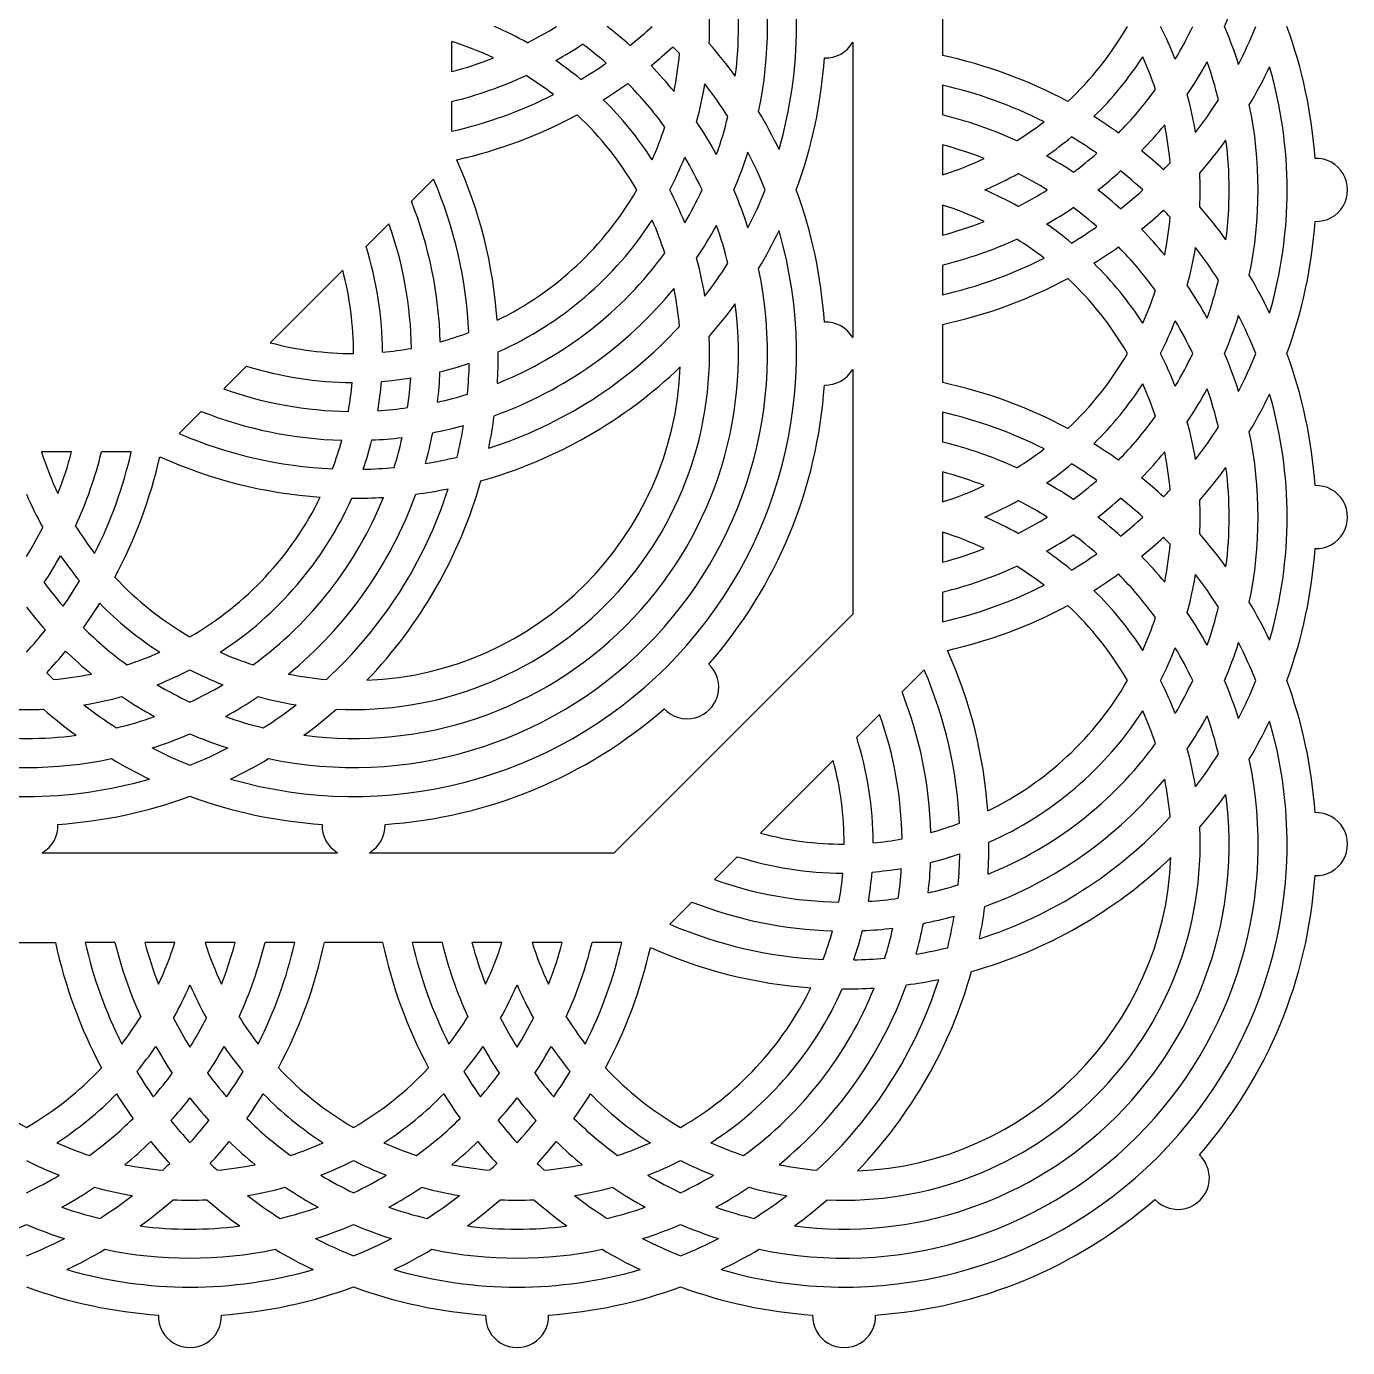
# Model space of a CAD drawing. Extents: x -292 to 350, y 432 to 626.
# Drawn here: x 258.5 to 349.7, y 438 to 529.2 of the extents above; entities that cross this region are included whole.
import ezdxf

# ---------------------------------------------------------------- set-up
doc = ezdxf.new("R2010")
doc.units = 0
doc.layers.get('0').update_dxf_attribs({"linetype": 'CONTINUOUS'})

msp = doc.modelspace()

# ---------------------------------------------------------------- linework, layer by layer
for p, q in [((321.715143, 531.23955), (321.715143, 527.223634)), ((287.836023, 526.112848), (287.836023, 528.187317)), ((315.515143, 528.137086), (315.515143, 507.740018)), ((321.715143, 525.175729), (321.715143, 523.120841)), ((287.836023, 521.994415), (287.836023, 524.049303)), ((321.715143, 521.057296), (321.715143, 518.982827)), ((286.577289, 518.687776), (285.045365, 517.155852)), ((321.715143, 516.894277), (321.715143, 514.819808)), ((283.493047, 515.603534), (281.914175, 514.024663)), ((321.715143, 512.756263), (321.715143, 510.701375)), ((280.299641, 512.410129), (275.28306, 507.393547)), ((321.715143, 508.65347), (321.715143, 504.637554)), ((273.668526, 505.779013), (272.089655, 504.200142)), ((315.515143, 505.551006), (315.515143, 488.635514)), ((270.537337, 502.647824), (269.005412, 501.115899)), ((321.715143, 502.589648), (321.715143, 500.534761)), ((261.580341, 499.857165), (259.505871, 499.857165)), ((265.698773, 499.857165), (263.643885, 499.857165)), ((321.715143, 498.471216), (321.715143, 496.396747)), ((321.715143, 494.308197), (321.715143, 492.233727)), ((321.715143, 490.170183), (321.715143, 488.115295)), ((315.515143, 488.635514), (299.057674, 472.178045)), ((320.456409, 484.808656), (318.924485, 483.276731)), ((317.372167, 481.724413), (315.793296, 480.145542)), ((314.178762, 478.531008), (309.16218, 473.514427)), ((259.556102, 472.178045), (279.95317, 472.178045)), ((282.142182, 472.178045), (299.057674, 472.178045)), ((307.547646, 471.899892), (305.968775, 470.321021)), ((304.416457, 468.768703), (302.884533, 467.236779)), ((256.453638, 465.978045), (260.469554, 465.978045)), ((264.572347, 465.978045), (262.51746, 465.978045)), ((268.710361, 465.978045), (266.635892, 465.978045)), ((272.873381, 465.978045), (270.798911, 465.978045)), ((276.991813, 465.978045), (274.936925, 465.978045)), ((283.055635, 465.978045), (279.039718, 465.978045)), ((287.158428, 465.978045), (285.10354, 465.978045)), ((291.296442, 465.978045), (289.221972, 465.978045)), ((295.459461, 465.978045), (293.384992, 465.978045)), ((299.577893, 465.978045), (297.523006, 465.978045))]:
    msp.add_line(p, q)
for centre, radius, start, end in [((281.047676, 529.231592), 30.58608, 343.872466, 16.127534), ((281.047676, 529.231592), 28.58608, 348.137546, 11.862454), ((281.047676, 529.231592), 26.58608, 352.57975, 7.42025), ((314.926797, 540.524632), 28.58608, 336.730669, 342.337707), ((281.047676, 529.231592), 24.58608, 357.277429, 2.722571), ((281.047676, 506.645512), 24.58608, 60.759532, 66.72997), ((281.047676, 551.817672), 26.58608, 296.85469, 301.837749), ((281.047676, 506.645512), 28.58608, 48.097615, 52.195571), ((281.047676, 551.817672), 30.58608, 308.622941, 312.401039), ((314.926797, 540.524632), 22.58608, 313.145646, 330), ((314.926797, 517.938552), 24.58608, 21.541487, 27.343661), ((314.926797, 540.524632), 26.58608, 329.336698, 334.863725), ((314.926797, 517.938552), 28.58608, 17.662293, 23.269331), ((314.926797, 540.524632), 30.58608, 332.943008, 338.332383), ((314.926797, 517.938552), 32.58608, 3.827795, 20.277068), ((281.047676, 506.645512), 22.58608, 64.636554, 72.509093), ((281.047676, 551.817672), 28.58608, 299.253938, 303.609046), ((281.047676, 506.645512), 26.58608, 48.967195, 53.475739), ((281.047676, 551.817672), 32.58608, 309.082793, 312.605099), ((281.047676, 506.645512), 30.58608, 42.617458, 43.845848), ((281.047676, 529.231592), 22.58608, 348.517735, 355.234916), ((281.047676, 506.645512), 32.58608, 35.997773, 41.092908), ((313.633757, 529.231592), 2.176594, 268.086103, 329.811085), ((281.047676, 551.817672), 26.58608, 284.793414, 291.340528), ((281.047676, 506.645512), 24.58608, 50.319833, 55.376134), ((281.047676, 551.817672), 30.58608, 300.880428, 304.794599), ((281.047676, 506.645512), 28.58608, 39.258868, 44.056086), ((281.047676, 529.231592), 32.58608, 339.722932, 356.172205), ((314.926797, 495.352472), 32.58608, 61.706124, 77.976056), ((314.926797, 540.524632), 24.58608, 314.541724, 327.024862), ((314.926797, 517.938552), 22.58608, 17.891625, 24.049725), ((314.926797, 540.524632), 28.58608, 325.960564, 331.281528), ((314.926797, 517.938552), 26.58608, 13.55329, 19.444394), ((314.926797, 540.524632), 32.58608, 329.150097, 334.380482), ((314.926797, 517.938552), 30.58608, 343.872466, 16.127534), ((281.047676, 551.817672), 28.58608, 283.737287, 294.633397), ((281.047676, 506.645512), 22.58608, 52.329218, 58.160836), ((281.047676, 551.817672), 32.58608, 301.953124, 305.539274), ((281.047676, 506.645512), 26.58608, 36.054187, 44.566131), ((281.047676, 529.231592), 24.58608, 344.465426, 350.719874), ((281.047676, 506.645512), 30.58608, 32.326371, 37.503934), ((314.926797, 495.352472), 30.58608, 63.174168, 77.176858), ((314.926797, 540.524632), 26.58608, 315.433869, 323.945813), ((281.047676, 551.817672), 30.58608, 282.823142, 296.825832), ((281.047676, 506.645512), 24.58608, 32.975138, 45.458276), ((314.926797, 517.938552), 24.58608, 9.280126, 15.534574), ((314.926797, 540.524632), 30.58608, 322.496066, 327.673629), ((314.926797, 517.938552), 28.58608, 348.137546, 11.862454), ((281.047676, 551.817672), 32.58608, 282.636056, 298.293876), ((281.047676, 506.645512), 22.58608, 30, 46.854354), ((281.047676, 529.231592), 26.58608, 340.555606, 346.44671), ((281.047676, 506.645512), 32.58608, 25.619518, 30.849903), ((314.926797, 495.352472), 28.58608, 65.366603, 76.262713), ((314.926797, 495.352472), 32.58608, 54.460726, 58.046876), ((281.047676, 529.231592), 22.58608, 335.950275, 342.108375), ((281.047676, 506.645512), 28.58608, 28.718472, 34.039436), ((314.926797, 540.524632), 22.58608, 301.839164, 307.670782), ((314.926797, 540.524632), 28.58608, 315.943914, 320.741132), ((314.926797, 517.938552), 22.58608, 4.765084, 11.482265), ((314.926797, 495.352472), 26.58608, 68.659472, 75.206586), ((314.926797, 540.524632), 24.58608, 304.623866, 309.680167), ((314.926797, 495.352472), 30.58608, 55.205401, 59.119572), ((314.926797, 540.524632), 32.58608, 318.907092, 324.002227), ((314.926797, 517.938552), 26.58608, 352.57975, 7.42025), ((258.461596, 506.645512), 32.58608, 4.037994, 24.233842), ((281.047676, 529.231592), 24.58608, 332.656339, 338.458513), ((281.047676, 506.645512), 26.58608, 25.136275, 30.663302), ((281.047676, 529.231592), 28.58608, 336.730669, 342.337707), ((281.047676, 506.645512), 30.58608, 21.667617, 27.056992), ((314.926797, 540.524632), 22.58608, 287.490907, 295.363446), ((314.926797, 495.352472), 28.58608, 56.390954, 60.746062), ((314.926797, 540.524632), 26.58608, 306.524261, 311.032805), ((314.926797, 495.352472), 32.58608, 47.394901, 50.917207), ((347.512877, 517.938552), 2.176594, 268.086103, 91.913897), ((314.926797, 540.524632), 28.58608, 307.804429, 311.902385), ((314.926797, 495.352472), 30.58608, 47.598961, 51.377059), ((314.926797, 540.524632), 30.58608, 316.154152, 317.382542), ((314.926797, 517.938552), 24.58608, 357.277429, 2.722571), ((258.461596, 506.645512), 30.58608, 2.719596, 23.18599), ((314.926797, 540.524632), 24.58608, 293.27003, 299.240468), ((314.926797, 495.352472), 26.58608, 58.162251, 63.14531), ((281.047676, 529.231592), 22.58608, 296.050875, 330), ((281.047676, 506.645512), 24.58608, 21.541487, 27.343661), ((281.047676, 529.231592), 26.58608, 329.336698, 334.863725), ((281.047676, 506.645512), 28.58608, 17.662293, 23.269331), ((281.047676, 529.231592), 30.58608, 332.943008, 338.332383), ((281.047676, 506.645512), 32.58608, 3.827795, 20.277068), ((314.926797, 495.352472), 24.58608, 60.759532, 66.72997), ((314.926797, 540.524632), 26.58608, 296.85469, 301.837749), ((314.926797, 495.352472), 28.58608, 48.097615, 52.195571), ((314.926797, 540.524632), 30.58608, 308.622941, 312.401039), ((258.461596, 506.645512), 28.58608, 1.620479, 21.572198), ((314.926797, 495.352472), 22.58608, 64.636554, 72.509093), ((314.926797, 540.524632), 28.58608, 299.253938, 303.609046), ((314.926797, 495.352472), 26.58608, 48.967195, 53.475739), ((314.926797, 540.524632), 32.58608, 309.082793, 312.605099), ((314.926797, 495.352472), 30.58608, 42.617458, 43.845848), ((314.926797, 495.352472), 32.58608, 35.997773, 41.092908), ((258.461596, 506.645512), 26.58608, 0.768516, 19.690799), ((281.047676, 529.231592), 24.58608, 293.999232, 327.024862), ((281.047676, 506.645512), 22.58608, 17.891625, 24.049725), ((281.047676, 529.231592), 28.58608, 325.960564, 331.281528), ((281.047676, 506.645512), 26.58608, 13.55329, 19.444394), ((314.926797, 540.524632), 26.58608, 284.793414, 291.340528), ((314.926797, 495.352472), 24.58608, 50.319833, 55.376134), ((314.926797, 517.938552), 22.58608, 348.517735, 355.234916), ((314.926797, 517.938552), 32.58608, 339.722932, 356.172205), ((281.047676, 506.645512), 30.58608, 253.872466, 16.127534), ((281.047676, 529.231592), 32.58608, 329.150097, 334.380482), ((314.926797, 540.524632), 28.58608, 283.737287, 294.633397), ((314.926797, 495.352472), 22.58608, 52.329218, 58.160836), ((314.926797, 540.524632), 30.58608, 300.880428, 304.794599), ((314.926797, 495.352472), 28.58608, 39.258868, 44.056086), ((258.461596, 506.645512), 24.58608, 0.206732, 17.46573), ((314.926797, 540.524632), 32.58608, 301.953124, 305.539274), ((314.926797, 495.352472), 26.58608, 36.054187, 44.566131), ((314.926797, 517.938552), 24.58608, 344.465426, 350.719874), ((314.926797, 495.352472), 30.58608, 32.326371, 37.503934), ((281.047676, 529.231592), 26.58608, 291.940945, 323.945813), ((281.047676, 506.645512), 24.58608, 9.280126, 15.534574), ((281.047676, 529.231592), 30.58608, 322.496066, 327.673629), ((314.926797, 540.524632), 30.58608, 282.823142, 296.825832), ((314.926797, 495.352472), 24.58608, 32.975138, 45.458276), ((281.047676, 506.645512), 28.58608, 258.137546, 11.862454), ((258.461596, 506.645512), 22.58608, 360, 14.787139), ((314.926797, 540.524632), 32.58608, 282.023944, 298.293876), ((314.926797, 495.352472), 22.58608, 30, 46.854354), ((314.926797, 495.352472), 32.58608, 25.619518, 30.849903), ((281.047676, 529.231592), 28.58608, 289.868313, 320.741132), ((281.047676, 506.645512), 22.58608, 4.765084, 11.482265), ((314.926797, 517.938552), 22.58608, 335.950275, 342.108375), ((314.926797, 495.352472), 28.58608, 28.718472, 34.039436), ((314.926797, 517.938552), 26.58608, 340.555606, 346.44671), ((281.047676, 506.645512), 26.58608, 262.57975, 7.42025), ((281.047676, 529.231592), 32.58608, 318.907092, 324.002227), ((314.926797, 517.938552), 28.58608, 336.730669, 342.337707), ((314.926797, 495.352472), 30.58608, 21.667617, 27.056992), ((281.047676, 529.231592), 30.58608, 287.774315, 317.382542), ((313.633757, 506.645512), 2.176594, 30.188915, 91.913897), ((314.926797, 517.938552), 24.58608, 332.656339, 338.458513), ((314.926797, 495.352472), 26.58608, 25.136275, 30.663302), ((281.047676, 529.231592), 22.58608, 255.212861, 270), ((281.047676, 506.645512), 24.58608, 267.277429, 2.722571), ((281.047676, 529.231592), 22.58608, 285.37552, 290.651032), ((281.047676, 529.231592), 22.58608, 275.079794, 280.194738), ((258.461596, 506.645512), 32.58608, 356.350212, 0.220568), ((314.926797, 517.938552), 22.58608, 313.145646, 330), ((314.926797, 495.352472), 24.58608, 21.541487, 27.343661), ((314.926797, 517.938552), 26.58608, 329.336698, 334.863725), ((314.926797, 495.352472), 28.58608, 17.662293, 23.269331), ((314.926797, 517.938552), 30.58608, 332.943008, 338.332383), ((314.926797, 495.352472), 32.58608, 3.827795, 20.277068), ((281.047676, 529.231592), 24.58608, 252.53427, 269.793268), ((281.047676, 506.645512), 22.58608, 272.336287, 357.663713), ((281.047676, 529.231592), 24.58608, 284.057998, 288.971253), ((258.461596, 506.645512), 30.58608, 354.732064, 358.755065), ((281.047676, 529.231592), 32.58608, 285.652175, 313.831856), ((313.633757, 506.645512), 2.176594, 268.086103, 329.811085), ((258.461596, 506.645512), 22.58608, 349.805262, 354.920206), ((258.461596, 506.645512), 24.58608, 350.762362, 355.510386), ((281.047676, 529.231592), 24.58608, 274.489614, 279.237638), ((258.461596, 506.645512), 26.58608, 351.921428, 356.374541), ((258.461596, 506.645512), 28.58608, 353.251497, 357.466399), ((314.926797, 472.766392), 32.58608, 61.706124, 77.976056), ((314.926797, 517.938552), 24.58608, 314.541724, 327.024862), ((314.926797, 495.352472), 22.58608, 17.891625, 24.049725), ((281.047676, 529.231592), 26.58608, 250.309201, 269.231484), ((281.047676, 529.231592), 26.58608, 282.60523, 287.220516), ((281.047676, 506.645512), 32.58608, 318.827795, 356.172205), ((314.926797, 517.938552), 28.58608, 325.960564, 331.281528), ((314.926797, 495.352472), 26.58608, 13.55329, 19.444394), ((314.926797, 517.938552), 32.58608, 329.150097, 334.380482), ((314.926797, 495.352472), 30.58608, 343.872466, 16.127534), ((281.047676, 529.231592), 26.58608, 273.625459, 278.078572), ((281.047676, 529.231592), 28.58608, 248.427802, 268.379521), ((258.461596, 506.645512), 32.58608, 348.422125, 352.419989), ((314.926797, 472.766392), 30.58608, 63.174168, 77.176858), ((314.926797, 517.938552), 26.58608, 315.433869, 323.945813), ((314.926797, 495.352472), 24.58608, 9.280126, 15.534574), ((281.047676, 529.231592), 30.58608, 246.81401, 267.280404), ((281.047676, 529.231592), 28.58608, 272.533601, 276.748503), ((258.461596, 506.645512), 26.58608, 342.779484, 347.39477), ((258.461596, 506.645512), 28.58608, 344.596299, 348.965283), ((281.047676, 529.231592), 28.58608, 281.034717, 285.403701), ((258.461596, 506.645512), 30.58608, 346.477126, 350.642459), ((314.926797, 517.938552), 30.58608, 322.496066, 327.673629), ((314.926797, 495.352472), 28.58608, 348.137546, 11.862454), ((258.461596, 506.645512), 22.58608, 339.348968, 344.62448), ((258.461596, 506.645512), 24.58608, 341.028747, 345.942002), ((314.926797, 472.766392), 28.58608, 65.366603, 76.262713), ((314.926797, 517.938552), 22.58608, 301.839164, 307.670782), ((314.926797, 472.766392), 32.58608, 54.460726, 58.046876), ((281.047676, 506.645512), 22.58608, 197.490907, 205.363446), ((235.875516, 506.645512), 26.58608, 338.659472, 345.206586), ((235.875516, 506.645512), 28.58608, 335.366603, 346.262713), ((235.875516, 506.645512), 30.58608, 333.174168, 347.176858), ((235.875516, 506.645512), 32.58608, 331.706124, 347.363944), ((281.047676, 529.231592), 32.58608, 245.766158, 265.962006), ((281.047676, 529.231592), 30.58608, 279.357541, 283.522874), ((314.926797, 517.938552), 24.58608, 304.623866, 309.680167), ((314.926797, 472.766392), 30.58608, 55.205401, 59.119572), ((314.926797, 517.938552), 28.58608, 315.943914, 320.741132), ((314.926797, 495.352472), 22.58608, 4.765084, 11.482265), ((281.047676, 529.231592), 30.58608, 271.244935, 275.267936), ((314.926797, 472.766392), 26.58608, 68.659472, 75.206586), ((314.926797, 517.938552), 32.58608, 318.907092, 324.002227), ((314.926797, 495.352472), 26.58608, 352.57975, 7.42025), ((258.461596, 506.645512), 30.58608, 312.617458, 342.225685), ((258.461596, 506.645512), 32.58608, 316.168144, 344.347825), ((281.047676, 529.231592), 32.58608, 277.580011, 281.577875), ((314.926797, 517.938552), 22.58608, 287.490907, 295.363446), ((314.926797, 472.766392), 28.58608, 56.390954, 60.746062), ((314.926797, 517.938552), 26.58608, 306.524261, 311.032805), ((314.926797, 472.766392), 32.58608, 47.394901, 50.917207), ((314.926797, 517.938552), 30.58608, 316.154152, 317.382542), ((347.512877, 495.352472), 2.176594, 268.086103, 91.913897), ((281.047676, 506.645512), 24.58608, 203.27003, 209.240468), ((258.461596, 506.645512), 22.58608, 300, 333.949125), ((258.461596, 506.645512), 24.58608, 302.975138, 336.000768), ((258.461596, 506.645512), 26.58608, 306.054187, 338.059055), ((258.461596, 506.645512), 28.58608, 309.258868, 340.131687), ((281.047676, 529.231592), 32.58608, 269.779432, 273.649788), ((314.926797, 517.938552), 24.58608, 293.27003, 299.240468), ((314.926797, 472.766392), 26.58608, 58.162251, 63.14531), ((314.926797, 517.938552), 28.58608, 307.804429, 311.902385), ((314.926797, 472.766392), 30.58608, 47.598961, 51.377059), ((314.926797, 495.352472), 24.58608, 357.277429, 2.722571), ((235.875516, 506.645512), 26.58608, 328.162251, 333.14531), ((281.047676, 506.645512), 22.58608, 211.839164, 217.670782), ((314.926797, 472.766392), 24.58608, 60.759532, 66.72997), ((314.926797, 517.938552), 26.58608, 296.85469, 301.837749), ((314.926797, 472.766392), 28.58608, 48.097615, 52.195571), ((314.926797, 517.938552), 30.58608, 308.622941, 312.401039), ((314.926797, 472.766392), 22.58608, 64.636554, 72.509093), ((314.926797, 517.938552), 28.58608, 299.253938, 303.609046), ((314.926797, 472.766392), 26.58608, 48.967195, 53.475739), ((314.926797, 517.938552), 32.58608, 309.082793, 312.605099), ((314.926797, 472.766392), 30.58608, 42.617458, 43.845848), ((314.926797, 472.766392), 32.58608, 35.997773, 41.092908), ((235.875516, 506.645512), 28.58608, 326.390954, 330.746062), ((281.047676, 506.645512), 24.58608, 214.623866, 219.680167), ((314.926797, 517.938552), 26.58608, 284.793414, 291.340528), ((314.926797, 472.766392), 24.58608, 50.319833, 55.376134), ((314.926797, 517.938552), 30.58608, 300.880428, 304.794599), ((314.926797, 472.766392), 28.58608, 39.258868, 44.056086), ((314.926797, 495.352472), 22.58608, 348.517735, 355.234916), ((314.926797, 495.352472), 32.58608, 339.722932, 356.172205), ((314.926797, 517.938552), 28.58608, 283.737287, 294.633397), ((314.926797, 472.766392), 22.58608, 52.329218, 58.160836), ((281.047676, 506.645512), 26.58608, 216.524261, 221.032805), ((235.875516, 506.645512), 30.58608, 325.205401, 329.119572), ((281.047676, 506.645512), 22.58608, 223.145646, 240), ((314.926797, 517.938552), 32.58608, 301.953124, 305.539274), ((314.926797, 472.766392), 26.58608, 36.054187, 44.566131), ((314.926797, 495.352472), 24.58608, 344.465426, 350.719874), ((314.926797, 472.766392), 30.58608, 32.326371, 37.503934), ((314.926797, 517.938552), 30.58608, 282.823142, 296.825832), ((314.926797, 472.766392), 24.58608, 32.975138, 45.458276), ((281.047676, 506.645512), 28.58608, 217.804429, 221.902385), ((235.875516, 506.645512), 32.58608, 324.460726, 328.046876), ((281.047676, 506.645512), 24.58608, 224.541724, 237.024862), ((314.926797, 517.938552), 32.58608, 282.636056, 298.293876), ((314.926797, 472.766392), 22.58608, 30, 46.854354), ((314.926797, 495.352472), 26.58608, 340.555606, 346.44671), ((314.926797, 472.766392), 32.58608, 25.619518, 30.849903), ((314.926797, 495.352472), 22.58608, 335.950275, 342.108375), ((314.926797, 472.766392), 28.58608, 28.718472, 34.039436), ((235.875516, 506.645512), 30.58608, 317.598961, 321.377059), ((281.047676, 506.645512), 26.58608, 225.433869, 233.945813), ((314.926797, 495.352472), 24.58608, 332.656339, 338.458513), ((314.926797, 472.766392), 26.58608, 25.136275, 30.663302), ((314.926797, 495.352472), 28.58608, 336.730669, 342.337707), ((314.926797, 472.766392), 30.58608, 21.667617, 27.056992), ((235.875516, 506.645512), 32.58608, 317.394901, 320.917207), ((281.047676, 506.645512), 28.58608, 225.943914, 230.741132), ((258.461596, 506.645512), 22.58608, 287.891625, 294.049725), ((281.047676, 506.645512), 22.58608, 245.950275, 252.108375), ((292.340717, 472.766392), 32.58608, 4.037994, 24.233842), ((281.047676, 506.645512), 30.58608, 226.154152, 227.382542), ((258.461596, 506.645512), 22.58608, 274.765084, 281.482265), ((258.461596, 506.645512), 24.58608, 291.541487, 297.343661), ((281.047676, 506.645512), 24.58608, 242.656339, 248.458513), ((281.047676, 506.645512), 22.58608, 258.517735, 265.234916), ((304.089515, 483.603674), 2.176594, 223.086103, 46.913897), ((292.340717, 472.766392), 30.58608, 2.719596, 23.18599), ((281.047676, 506.645512), 26.58608, 239.336698, 244.863725), ((258.461596, 506.645512), 26.58608, 295.136275, 300.663302), ((314.926797, 495.352472), 22.58608, 296.050875, 330), ((314.926797, 472.766392), 24.58608, 21.541487, 27.343661), ((314.926797, 495.352472), 26.58608, 329.336698, 334.863725), ((314.926797, 472.766392), 28.58608, 17.662293, 23.269331), ((314.926797, 495.352472), 30.58608, 332.943008, 338.332383), ((314.926797, 472.766392), 32.58608, 3.827795, 20.277068), ((258.461596, 506.645512), 24.58608, 279.280126, 285.534574), ((281.047676, 506.645512), 28.58608, 235.960564, 241.281528), ((258.461596, 506.645512), 28.58608, 298.718472, 304.039436), ((281.047676, 506.645512), 24.58608, 254.465426, 260.719874), ((292.340717, 472.766392), 28.58608, 1.620479, 21.572198), ((258.461596, 506.645512), 24.58608, 267.277429, 272.722571), ((281.047676, 506.645512), 32.58608, 228.907092, 234.002227), ((281.047676, 506.645512), 30.58608, 232.496066, 237.673629), ((258.461596, 506.645512), 30.58608, 302.326371, 307.503934), ((258.461596, 506.645512), 32.58608, 305.997773, 311.092908), ((281.047676, 506.645512), 32.58608, 273.827795, 311.172205), ((292.340717, 472.766392), 26.58608, 0.768516, 19.690799), ((314.926797, 495.352472), 24.58608, 293.999232, 327.024862), ((314.926797, 472.766392), 22.58608, 17.891625, 24.049725), ((258.461596, 506.645512), 26.58608, 283.55329, 289.444394), ((281.047676, 506.645512), 26.58608, 250.555606, 256.44671), ((314.926797, 472.766392), 30.58608, 253.872466, 16.127534), ((314.926797, 495.352472), 28.58608, 325.960564, 331.281528), ((314.926797, 472.766392), 26.58608, 13.55329, 19.444394), ((314.926797, 495.352472), 32.58608, 329.150097, 334.380482), ((258.461596, 506.645512), 26.58608, 262.57975, 277.42025), ((258.461596, 506.645512), 28.58608, 287.662293, 293.269331), ((281.047676, 506.645512), 28.58608, 246.730669, 252.337707), ((292.340717, 472.766392), 24.58608, 0.206732, 17.46573), ((281.047676, 506.645512), 30.58608, 242.943008, 248.332383), ((258.461596, 506.645512), 30.58608, 291.667617, 297.056992), ((314.926797, 495.352472), 26.58608, 291.940945, 323.945813), ((314.926797, 472.766392), 24.58608, 9.280126, 15.534574), ((314.926797, 495.352472), 30.58608, 322.496066, 327.673629), ((258.461596, 506.645512), 28.58608, 258.137546, 281.862454), ((281.047676, 506.645512), 32.58608, 239.150097, 244.380482), ((258.461596, 506.645512), 32.58608, 295.619518, 300.849903), ((314.926797, 472.766392), 28.58608, 258.137546, 11.862454), ((292.340717, 472.766392), 22.58608, 360, 14.787139), ((258.461596, 506.645512), 30.58608, 253.872466, 286.127534), ((314.926797, 495.352472), 28.58608, 289.868313, 320.741132), ((314.926797, 472.766392), 22.58608, 4.765084, 11.482265), ((258.461596, 506.645512), 32.58608, 273.827795, 290.277068), ((281.047676, 506.645512), 32.58608, 249.722932, 266.172205), ((314.926797, 472.766392), 26.58608, 262.57975, 7.42025), ((314.926797, 495.352472), 32.58608, 318.907092, 324.002227), ((314.926797, 495.352472), 30.58608, 287.774315, 317.382542), ((347.512877, 472.766392), 2.176594, 268.086103, 91.913897), ((258.461596, 474.059432), 2.176594, 300.188915, 1.913897), ((281.047676, 474.059432), 2.176594, 178.086103, 239.811085), ((281.047676, 474.059432), 2.176594, 300.188915, 1.913897), ((314.926797, 495.352472), 22.58608, 255.212861, 270), ((314.926797, 472.766392), 24.58608, 267.277429, 2.722571), ((314.926797, 495.352472), 22.58608, 285.37552, 290.651032), ((314.926797, 495.352472), 22.58608, 275.079794, 280.194738), ((292.340717, 472.766392), 32.58608, 356.350212, 0.220568), ((314.926797, 495.352472), 24.58608, 252.53427, 269.793268), ((314.926797, 472.766392), 22.58608, 272.336287, 357.663713), ((314.926797, 495.352472), 24.58608, 284.057998, 288.971253), ((292.340717, 472.766392), 30.58608, 354.732064, 358.755065), ((314.926797, 495.352472), 32.58608, 285.652175, 313.831856), ((292.340717, 472.766392), 22.58608, 349.805262, 354.920206), ((292.340717, 472.766392), 24.58608, 350.762362, 355.510386), ((314.926797, 495.352472), 24.58608, 274.489614, 279.237638), ((292.340717, 472.766392), 26.58608, 351.921428, 356.374541), ((292.340717, 472.766392), 28.58608, 353.251497, 357.466399), ((314.926797, 495.352472), 26.58608, 250.309201, 269.231484), ((314.926797, 495.352472), 26.58608, 282.60523, 287.220516), ((314.926797, 472.766392), 32.58608, 318.827795, 356.172205), ((314.926797, 495.352472), 26.58608, 273.625459, 278.078572), ((314.926797, 495.352472), 28.58608, 248.427802, 268.379521), ((292.340717, 472.766392), 32.58608, 348.422125, 352.419989), ((314.926797, 495.352472), 30.58608, 246.81401, 267.280404), ((292.340717, 472.766392), 28.58608, 344.596299, 348.965283), ((314.926797, 495.352472), 28.58608, 281.034717, 285.403701), ((292.340717, 472.766392), 30.58608, 346.477126, 350.642459), ((292.340717, 472.766392), 22.58608, 339.348968, 344.62448), ((292.340717, 472.766392), 24.58608, 341.028747, 345.942002), ((314.926797, 495.352472), 28.58608, 272.533601, 276.748503), ((292.340717, 472.766392), 26.58608, 342.779484, 347.39477), ((292.340717, 472.766392), 32.58608, 192.023944, 208.293876), ((292.340717, 472.766392), 30.58608, 192.823142, 206.825832), ((292.340717, 472.766392), 28.58608, 193.737287, 204.633397), ((292.340717, 472.766392), 26.58608, 194.793414, 201.340528), ((247.168556, 472.766392), 22.58608, 334.636554, 342.509093), ((292.340717, 472.766392), 22.58608, 197.490907, 205.363446), ((247.168556, 472.766392), 26.58608, 338.659472, 345.206586), ((247.168556, 472.766392), 28.58608, 335.366603, 346.262713), ((247.168556, 472.766392), 30.58608, 333.174168, 347.176858), ((247.168556, 472.766392), 32.58608, 331.706124, 347.976056), ((314.926797, 472.766392), 32.58608, 192.023944, 208.293876), ((314.926797, 472.766392), 30.58608, 192.823142, 206.825832), ((314.926797, 472.766392), 28.58608, 193.737287, 204.633397), ((314.926797, 472.766392), 26.58608, 194.793414, 201.340528), ((269.754636, 472.766392), 22.58608, 334.636554, 342.509093), ((314.926797, 472.766392), 22.58608, 197.490907, 205.363446), ((269.754636, 472.766392), 26.58608, 338.659472, 345.206586), ((269.754636, 472.766392), 28.58608, 335.366603, 346.262713), ((269.754636, 472.766392), 30.58608, 333.174168, 347.176858), ((269.754636, 472.766392), 32.58608, 331.706124, 347.363944), ((314.926797, 495.352472), 32.58608, 245.766158, 265.962006), ((314.926797, 495.352472), 30.58608, 279.357541, 283.522874), ((314.926797, 495.352472), 30.58608, 271.244935, 275.267936), ((292.340717, 472.766392), 32.58608, 316.168144, 344.347825), ((247.168556, 472.766392), 24.58608, 330.759532, 336.72997), ((292.340717, 472.766392), 24.58608, 203.27003, 209.240468), ((269.754636, 472.766392), 24.58608, 330.759532, 336.72997), ((314.926797, 472.766392), 24.58608, 203.27003, 209.240468), ((292.340717, 472.766392), 22.58608, 300, 333.949125), ((292.340717, 472.766392), 24.58608, 302.975138, 336.000768), ((292.340717, 472.766392), 26.58608, 306.054187, 338.059055), ((292.340717, 472.766392), 28.58608, 309.258868, 340.131687), ((292.340717, 472.766392), 30.58608, 312.617458, 342.225685), ((314.926797, 495.352472), 32.58608, 269.779432, 273.649788), ((314.926797, 495.352472), 32.58608, 277.580011, 281.577875), ((247.168556, 472.766392), 22.58608, 322.329218, 328.160836), ((292.340717, 472.766392), 26.58608, 206.85469, 211.837749), ((247.168556, 472.766392), 26.58608, 328.162251, 333.14531), ((292.340717, 472.766392), 22.58608, 211.839164, 217.670782), ((269.754636, 472.766392), 22.58608, 322.329218, 328.160836), ((314.926797, 472.766392), 26.58608, 206.85469, 211.837749), ((269.754636, 472.766392), 26.58608, 328.162251, 333.14531), ((314.926797, 472.766392), 22.58608, 211.839164, 217.670782), ((247.168556, 472.766392), 24.58608, 320.319833, 325.376134), ((292.340717, 472.766392), 28.58608, 209.253938, 213.609046), ((247.168556, 472.766392), 28.58608, 326.390954, 330.746062), ((292.340717, 472.766392), 24.58608, 214.623866, 219.680167), ((269.754636, 472.766392), 24.58608, 320.319833, 325.376134), ((314.926797, 472.766392), 28.58608, 209.253938, 213.609046), ((269.754636, 472.766392), 28.58608, 326.390954, 330.746062), ((314.926797, 472.766392), 24.58608, 214.623866, 219.680167), ((269.754636, 472.766392), 22.58608, 223.145646, 240), ((247.168556, 472.766392), 22.58608, 300, 316.854354), ((292.340717, 472.766392), 30.58608, 210.880428, 214.794599), ((247.168556, 472.766392), 30.58608, 325.205401, 329.119572), ((292.340717, 472.766392), 22.58608, 223.145646, 240), ((269.754636, 472.766392), 22.58608, 300, 316.854354), ((314.926797, 472.766392), 30.58608, 210.880428, 214.794599), ((269.754636, 472.766392), 30.58608, 325.205401, 329.119572), ((314.926797, 472.766392), 22.58608, 223.145646, 240), ((247.168556, 472.766392), 26.58608, 318.967195, 323.475739), ((292.340717, 472.766392), 26.58608, 216.524261, 221.032805), ((269.754636, 472.766392), 26.58608, 318.967195, 323.475739), ((314.926797, 472.766392), 26.58608, 216.524261, 221.032805), ((247.168556, 472.766392), 24.58608, 302.975138, 315.458276), ((292.340717, 472.766392), 32.58608, 211.953124, 215.539274), ((247.168556, 472.766392), 28.58608, 318.097615, 322.195571), ((292.340717, 472.766392), 28.58608, 217.804429, 221.902385), ((247.168556, 472.766392), 32.58608, 324.460726, 328.046876), ((292.340717, 472.766392), 24.58608, 224.541724, 237.024862), ((269.754636, 472.766392), 24.58608, 302.975138, 315.458276), ((314.926797, 472.766392), 32.58608, 211.953124, 215.539274), ((269.754636, 472.766392), 28.58608, 318.097615, 322.195571), ((314.926797, 472.766392), 28.58608, 217.804429, 221.902385), ((269.754636, 472.766392), 32.58608, 324.460726, 328.046876), ((314.926797, 472.766392), 24.58608, 224.541724, 237.024862), ((247.168556, 472.766392), 26.58608, 306.054187, 314.566131), ((292.340717, 472.766392), 30.58608, 218.622941, 222.401039), ((247.168556, 472.766392), 30.58608, 317.598961, 321.377059), ((292.340717, 472.766392), 26.58608, 225.433869, 233.945813), ((269.754636, 472.766392), 26.58608, 306.054187, 314.566131), ((314.926797, 472.766392), 30.58608, 218.622941, 222.401039), ((269.754636, 472.766392), 30.58608, 317.598961, 321.377059), ((314.926797, 472.766392), 26.58608, 225.433869, 233.945813), ((269.754636, 472.766392), 22.58608, 245.950275, 252.108375), ((247.168556, 472.766392), 28.58608, 309.258868, 314.056086), ((292.340717, 472.766392), 32.58608, 219.082793, 222.605099), ((247.168556, 472.766392), 32.58608, 317.394901, 320.917207), ((292.340717, 472.766392), 28.58608, 225.943914, 230.741132), ((269.754636, 472.766392), 22.58608, 287.891625, 294.049725), ((292.340717, 472.766392), 22.58608, 245.950275, 252.108375), ((269.754636, 472.766392), 28.58608, 309.258868, 314.056086), ((314.926797, 472.766392), 32.58608, 219.082793, 222.605099), ((269.754636, 472.766392), 32.58608, 317.394901, 320.917207), ((314.926797, 472.766392), 28.58608, 225.943914, 230.741132), ((292.340717, 472.766392), 22.58608, 287.891625, 294.049725), ((314.926797, 472.766392), 22.58608, 245.950275, 252.108375), ((269.754636, 472.766392), 24.58608, 242.656339, 248.458513), ((247.168556, 472.766392), 30.58608, 312.617458, 313.845848), ((292.340717, 472.766392), 30.58608, 226.154152, 227.382542), ((269.754636, 472.766392), 24.58608, 291.541487, 297.343661), ((292.340717, 472.766392), 24.58608, 242.656339, 248.458513), ((269.754636, 472.766392), 30.58608, 312.617458, 313.845848), ((314.926797, 472.766392), 30.58608, 226.154152, 227.382542), ((292.340717, 472.766392), 24.58608, 291.541487, 297.343661), ((314.926797, 472.766392), 24.58608, 242.656339, 248.458513), ((337.968635, 449.724553), 2.176594, 223.086103, 46.913897), ((247.168556, 472.766392), 26.58608, 295.136275, 300.663302), ((269.754636, 472.766392), 22.58608, 258.517735, 265.234916), ((269.754636, 472.766392), 22.58608, 274.765084, 281.482265), ((292.340717, 472.766392), 26.58608, 239.336698, 244.863725), ((269.754636, 472.766392), 26.58608, 295.136275, 300.663302), ((292.340717, 472.766392), 22.58608, 258.517735, 265.234916), ((292.340717, 472.766392), 22.58608, 274.765084, 281.482265), ((314.926797, 472.766392), 26.58608, 239.336698, 244.863725), ((292.340717, 472.766392), 26.58608, 295.136275, 300.663302), ((314.926797, 472.766392), 22.58608, 258.517735, 265.234916), ((247.168556, 472.766392), 28.58608, 298.718472, 304.039436), ((269.754636, 472.766392), 24.58608, 254.465426, 260.719874), ((269.754636, 472.766392), 24.58608, 279.280126, 285.534574), ((292.340717, 472.766392), 28.58608, 235.960564, 241.281528), ((269.754636, 472.766392), 28.58608, 298.718472, 304.039436), ((292.340717, 472.766392), 24.58608, 254.465426, 260.719874), ((292.340717, 472.766392), 24.58608, 279.280126, 285.534574), ((314.926797, 472.766392), 28.58608, 235.960564, 241.281528), ((292.340717, 472.766392), 28.58608, 298.718472, 304.039436), ((314.926797, 472.766392), 24.58608, 254.465426, 260.719874), ((247.168556, 472.766392), 30.58608, 302.326371, 307.503934), ((247.168556, 472.766392), 32.58608, 305.997773, 311.092908), ((269.754636, 472.766392), 24.58608, 267.277429, 272.722571), ((292.340717, 472.766392), 32.58608, 228.907092, 234.002227), ((292.340717, 472.766392), 30.58608, 232.496066, 237.673629), ((269.754636, 472.766392), 30.58608, 302.326371, 307.503934), ((269.754636, 472.766392), 32.58608, 305.997773, 311.092908), ((292.340717, 472.766392), 24.58608, 267.277429, 272.722571), ((314.926797, 472.766392), 32.58608, 228.907092, 234.002227), ((314.926797, 472.766392), 30.58608, 232.496066, 237.673629), ((292.340717, 472.766392), 30.58608, 302.326371, 307.503934), ((292.340717, 472.766392), 32.58608, 305.997773, 311.092908), ((314.926797, 472.766392), 32.58608, 273.827795, 311.172205), ((269.754636, 472.766392), 26.58608, 250.555606, 256.44671), ((269.754636, 472.766392), 26.58608, 283.55329, 289.444394), ((292.340717, 472.766392), 26.58608, 250.555606, 256.44671), ((292.340717, 472.766392), 26.58608, 283.55329, 289.444394), ((314.926797, 472.766392), 26.58608, 250.555606, 256.44671), ((247.168556, 472.766392), 28.58608, 287.662293, 293.269331), ((269.754636, 472.766392), 28.58608, 246.730669, 252.337707), ((269.754636, 472.766392), 26.58608, 262.57975, 277.42025), ((269.754636, 472.766392), 28.58608, 287.662293, 293.269331), ((292.340717, 472.766392), 28.58608, 246.730669, 252.337707), ((292.340717, 472.766392), 26.58608, 262.57975, 277.42025), ((292.340717, 472.766392), 28.58608, 287.662293, 293.269331), ((314.926797, 472.766392), 28.58608, 246.730669, 252.337707), ((247.168556, 472.766392), 30.58608, 291.667617, 297.056992), ((292.340717, 472.766392), 30.58608, 242.943008, 248.332383), ((269.754636, 472.766392), 30.58608, 291.667617, 297.056992), ((314.926797, 472.766392), 30.58608, 242.943008, 248.332383), ((292.340717, 472.766392), 30.58608, 291.667617, 297.056992), ((247.168556, 472.766392), 32.58608, 295.619518, 300.849903), ((269.754636, 472.766392), 28.58608, 258.137546, 281.862454), ((292.340717, 472.766392), 32.58608, 239.150097, 244.380482), ((269.754636, 472.766392), 32.58608, 295.619518, 300.849903), ((292.340717, 472.766392), 28.58608, 258.137546, 281.862454), ((314.926797, 472.766392), 32.58608, 239.150097, 244.380482), ((292.340717, 472.766392), 32.58608, 295.619518, 300.849903), ((269.754636, 472.766392), 30.58608, 253.872466, 286.127534), ((292.340717, 472.766392), 30.58608, 253.872466, 286.127534), ((269.754636, 472.766392), 32.58608, 249.722932, 266.172205), ((269.754636, 472.766392), 32.58608, 273.827795, 290.277068), ((292.340717, 472.766392), 32.58608, 249.722932, 266.172205), ((292.340717, 472.766392), 32.58608, 273.827795, 290.277068), ((314.926797, 472.766392), 32.58608, 249.722932, 266.172205), ((269.754636, 440.180311), 2.176594, 178.086103, 1.913897), ((292.340717, 440.180311), 2.176594, 178.086103, 1.913897), ((314.926797, 440.180311), 2.176594, 178.086103, 1.913897)]:
    msp.add_arc(centre, radius, start, end)

doc.saveas('drawing.dxf')
